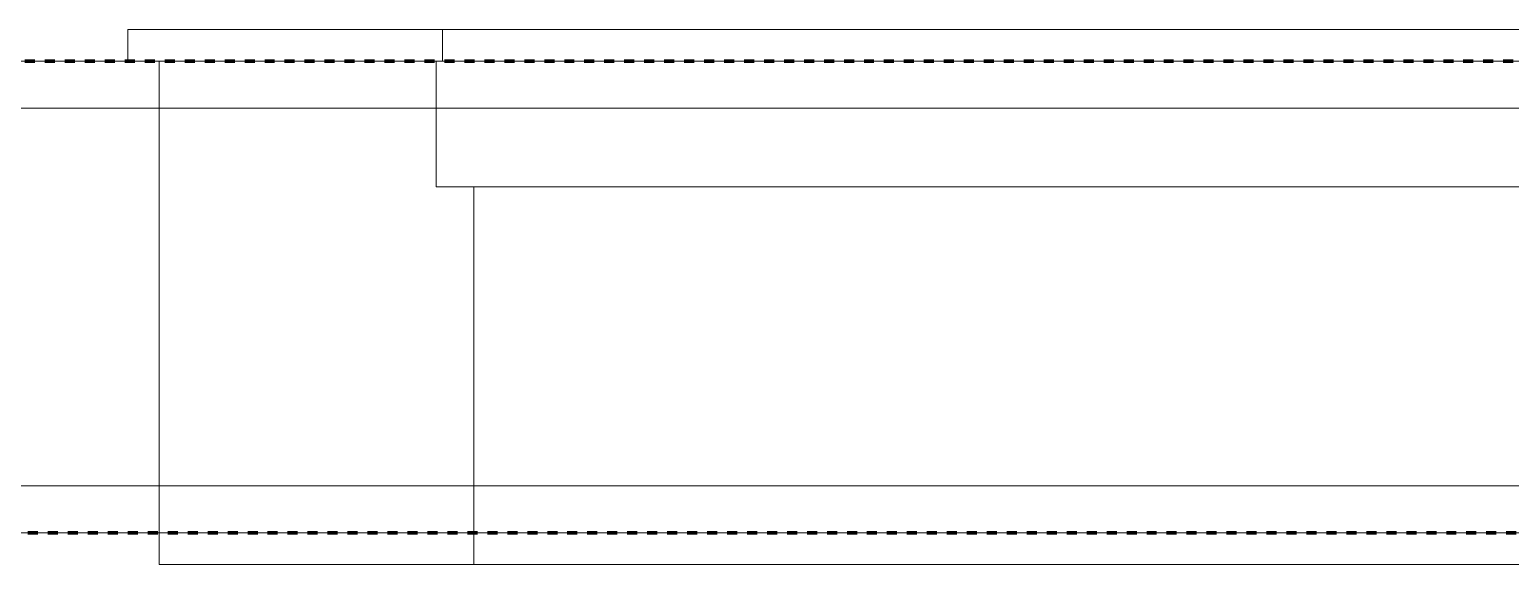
# Model space of a CAD drawing. Header units: millimetres. Extents: x -5300 to 98858, y -5196 to 93886.
# Drawn here: x 39868.8 to 40339.5, y 43005 to 43175 of the extents above; entities that cross this region are included whole.
import ezdxf

# ---------------------------------------------------------------- set-up
doc = ezdxf.new("R2010")
doc.units = ezdxf.units.MM
doc.linetypes.add('Штрих', pattern=[6.35, 3.175, -3.175])
doc.linetypes.add('Штрих_2_', pattern=[6.35, 3.175, -3.175])
for name, color, linetype, lineweight, true_color in [('_Разделитель помещений_', 4, 'Штрих', 70, 0x00ffff), ('Двери', 7, 'Continuous', 18, 0x7f7f7f), ('Стены', 7, 'Continuous', 18, 0x7f7f7f)]:
    doc.layers.add(name, color=color, linetype=linetype, lineweight=lineweight, true_color=true_color)

# ---------------------------------------------------------------- blocks, each defined once
blk = doc.blocks.new('СТВ_Перегородка_Кирпич 242319 - СТВ_Перегородка_Кирпич 2-249685-Подвал')
at = {"layer": 'Стены', "color": 254, "true_color": 0xd4d4d4}
blk.add_line((33750, 43150), (58000, 43150), dxfattribs=at)
blk = doc.blocks.new('СТВ_Перегородка_Кирпич 242319 - СТВ_Перегородка_Кирпич-249678-Подвал')
at = {"layer": 'Стены', "color": 254, "true_color": 0xd4d4d4}
for p, q in [((33750, 43165), (57830, 43165)), ((57830, 43165), (33750, 43165)), ((44735, 43165), (35765, 43165)), ((41610, 43165), (39910, 43165)), ((39910, 43165), (39910, 43150)), ((39910, 43150), (39910, 43165)), ((39910, 43165), (39910, 43165)), ((39910, 43165), (39910, 43150)), ((39910, 43150), (39910, 43165)), ((39910, 43165), (41610, 43165)), ((39910, 43165), (39910, 43165)), ((39910, 43165), (41610, 43165)), ((41610, 43165), (39910, 43165)), ((57830, 43150), (33750, 43150)), ((57830, 43150), (33750, 43150)), ((35750, 43150), (44750, 43150)), ((35750, 43150), (44750, 43150)), ((44735, 43150), (35765, 43150)), ((39250, 43150), (44750, 43150)), ((41610, 43150), (39910, 43150)), ((39910, 43150), (39910, 43150)), ((39910, 43150), (41610, 43150)), ((39910, 43150), (41610, 43150)), ((39910, 43150), (39910, 43150)), ((41610, 43150), (39910, 43150)), ((39910, 43150), (39910, 43150)), ((39910, 43150), (39910, 43030)), ((39910, 43030), (39910, 43150)), ((39910, 43150), (41610, 43150)), ((39910, 43030), (39910, 43150)), ((41610, 43150), (39910, 43150)), ((39910, 43150), (39910, 43030)), ((39910, 43150), (39910, 43150)), ((39910, 43150), (41610, 43150)), ((41610, 43150), (39910, 43150)), ((35750, 43030), (44750, 43030)), ((44750, 43030), (35750, 43030)), ((38620, 43030), (44750, 43030)), ((44750, 43030), (38620, 43030)), ((39250, 43030), (44750, 43030)), ((44735, 43030), (39265, 43030)), ((39910, 43030), (39910, 43030)), ((39910, 43030), (41610, 43030)), ((41610, 43030), (39910, 43030)), ((39910, 43030), (39910, 43030)), ((41610, 43030), (39910, 43030)), ((39910, 43030), (41610, 43030)), ((39910, 43030), (39910, 43030)), ((39910, 43030), (39910, 43015)), ((39910, 43015), (39910, 43030)), ((39910, 43030), (41610, 43030)), ((39910, 43015), (39910, 43030)), ((41610, 43030), (39910, 43030)), ((39910, 43030), (39910, 43015)), ((39910, 43030), (41610, 43030)), ((41610, 43030), (39910, 43030)), ((39910, 43030), (39910, 43030)), ((38620, 43015), (44750, 43015)), ((44750, 43015), (38620, 43015)), ((39265, 43015), (44735, 43015)), ((39910, 43015), (39910, 43015)), ((39910, 43015), (41610, 43015)), ((41610, 43015), (39910, 43015)), ((39910, 43015), (39910, 43015)), ((41610, 43015), (39910, 43015)), ((39910, 43015), (41610, 43015))]:
    blk.add_line(p, q, dxfattribs=at)
blk = doc.blocks.new('СТВ_Перегородка_Кирпич 242319 - СТВ_Перегородка_Кирпич 242319-249682-Подвал')
for name in ['СТВ_Перегородка_Кирпич 242319 - СТВ_Перегородка_Кирпич-249678-Подвал', 'СТВ_Перегородка_Кирпич 242319 - СТВ_Перегородка_Кирпич 2-249685-Подвал']:
    blk.add_blockref(name, (0, 0))
blk = doc.blocks.new('Д-29 242555 - Д-29-249701-Подвал')
at = {"layer": 'Двери', "color": 254, "true_color": 0xd4d4d4}
for p, q in [((39900, 43175), (40000, 43175)), ((39900, 43165), (39900, 43175)), ((39900, 43175), (39900, 43175)), ((39900, 43175), (40000, 43175)), ((40000, 43175), (39900, 43175)), ((39900, 43175), (39900, 43175)), ((39900, 43175), (39900, 43165)), ((39900, 43165), (39900, 43175)), ((40000, 43175), (39900, 43175)), ((39900, 43175), (39900, 43165)), ((39900, 43175), (40000, 43175)), ((39900, 43165), (39900, 43175)), ((39900, 43175), (41620, 43175)), ((40000, 43175), (39900, 43175)), ((41620, 43175), (39900, 43175)), ((39900, 43175), (39900, 43165)), ((40000, 43175), (40000, 43165)), ((40000, 43175), (40000, 43175)), ((40000, 43175), (40000, 43175)), ((40000, 43175), (40000, 43165)), ((40000, 43165), (40000, 43175)), ((40000, 43165), (40000, 43175)), ((40000, 43175), (40000, 43165)), ((41520, 43175), (40000, 43175)), ((40000, 43175), (41520, 43175)), ((40000, 43165), (40000, 43175)), ((40000, 43165), (39900, 43165)), ((39900, 43165), (40000, 43165)), ((40000, 43165), (39900, 43165)), ((39900, 43165), (39900, 43165)), ((39900, 43165), (39900, 43165)), ((39900, 43165), (40000, 43165)), ((40000, 43165), (39900, 43165)), ((39900, 43165), (40000, 43165)), ((41620, 43165), (39900, 43165)), ((39900, 43165), (41620, 43165)), ((39998, 43165), (39910, 43165)), ((39910, 43165), (39910, 43015)), ((39910, 43015), (39910, 43165)), ((39910, 43165), (39998, 43165)), ((39998, 43165), (39910, 43165)), ((39910, 43165), (39910, 43165)), ((39910, 43165), (39998, 43165)), ((39910, 43165), (39910, 43015)), ((39910, 43015), (39910, 43165)), ((39910, 43165), (39910, 43165)), ((39998, 43165), (39910, 43165)), ((39910, 43165), (39910, 43165)), ((39910, 43165), (41610, 43165)), ((39910, 43015), (39910, 43165)), ((39910, 43165), (39998, 43165)), ((39910, 43165), (39910, 43015)), ((39910, 43015), (39910, 43165)), ((39910, 43165), (39910, 43165)), ((39910, 43165), (39910, 43015)), ((41610, 43165), (39910, 43165)), ((39998, 43125), (39998, 43165)), ((39998, 43165), (39998, 43125)), ((39998, 43165), (39998, 43125)), ((39998, 43125), (39998, 43165)), ((39998, 43165), (39998, 43165)), ((39998, 43165), (39998, 43165)), ((39998, 43165), (39998, 43165)), ((41522, 43165), (39998, 43165)), ((39998, 43165), (39998, 43165)), ((39998, 43165), (39998, 43125)), ((39998, 43125), (39998, 43165)), ((39998, 43165), (39998, 43125)), ((39998, 43165), (41522, 43165)), ((39998, 43125), (39998, 43165)), ((39998, 43165), (40622, 43165)), ((39998, 43125), (39998, 43165)), ((39998, 43165), (39998, 43165)), ((39998, 43165), (40622, 43165)), ((40622, 43165), (39998, 43165)), ((39998, 43165), (39998, 43165)), ((39998, 43165), (39998, 43125)), ((39998, 43125), (39998, 43165)), ((40622, 43165), (39998, 43165)), ((39998, 43165), (39998, 43125)), ((40000, 43165), (40000, 43165)), ((40000, 43165), (40000, 43165)), ((41520, 43165), (40000, 43165)), ((40000, 43165), (41520, 43165)), ((39998, 43125), (40010, 43125)), ((40010, 43125), (39998, 43125)), ((39998, 43125), (39998, 43125)), ((40010, 43125), (39998, 43125)), ((39998, 43125), (40010, 43125)), ((39998, 43125), (39998, 43125)), ((39998, 43125), (39998, 43125)), ((39998, 43125), (40010, 43125)), ((41522, 43125), (39998, 43125)), ((40010, 43125), (39998, 43125)), ((39998, 43125), (39998, 43125)), ((39998, 43125), (41522, 43125)), ((40622, 43125), (39998, 43125)), ((39998, 43125), (40622, 43125)), ((40622, 43125), (39998, 43125)), ((39998, 43125), (39998, 43125)), ((39998, 43125), (39998, 43125)), ((39998, 43125), (40622, 43125)), ((40010, 43125), (40010, 43125)), ((40010, 43125), (40010, 43015)), ((40010, 43015), (40010, 43125)), ((40010, 43125), (40010, 43125)), ((40010, 43015), (40010, 43125)), ((40010, 43125), (40010, 43015)), ((40010, 43125), (40010, 43015)), ((41510, 43125), (40010, 43125)), ((40010, 43125), (41510, 43125)), ((40010, 43015), (40010, 43125)), ((39910, 43005), (39910, 43015)), ((39910, 43015), (40010, 43015)), ((39910, 43005), (39910, 43015)), ((39910, 43015), (39910, 43015)), ((39910, 43015), (39910, 43005)), ((39910, 43015), (39910, 43015)), ((39910, 43015), (40010, 43015)), ((40010, 43015), (39910, 43015)), ((40010, 43015), (39910, 43015)), ((39910, 43015), (39910, 43005)), ((39910, 43005), (39910, 43015)), ((39910, 43015), (40010, 43015)), ((41610, 43015), (39910, 43015)), ((39910, 43015), (39910, 43005)), ((39910, 43015), (41610, 43015)), ((40010, 43015), (39910, 43015)), ((39910, 43015), (40010, 43015)), ((40010, 43015), (39910, 43015)), ((39910, 43015), (39910, 43015)), ((39910, 43015), (40010, 43015)), ((40010, 43015), (39910, 43015)), ((39910, 43015), (39910, 43015)), ((40010, 43015), (39910, 43015)), ((39910, 43015), (39910, 43015)), ((39910, 43015), (41610, 43015)), ((41610, 43015), (39910, 43015)), ((39910, 43015), (39910, 43015)), ((39910, 43015), (40010, 43015)), ((40010, 43015), (40010, 43005)), ((40010, 43015), (40010, 43015)), ((40010, 43005), (40010, 43015)), ((40010, 43015), (40010, 43015)), ((40010, 43015), (40010, 43005)), ((40010, 43005), (40010, 43015)), ((40010, 43015), (40010, 43005)), ((41510, 43015), (40010, 43015)), ((40010, 43005), (40010, 43015)), ((40010, 43015), (41510, 43015)), ((40010, 43015), (40010, 43015)), ((40010, 43015), (40010, 43015)), ((41510, 43015), (40010, 43015)), ((40010, 43015), (41510, 43015)), ((40010, 43005), (39910, 43005)), ((39910, 43005), (39910, 43005)), ((39910, 43005), (40010, 43005)), ((40010, 43005), (39910, 43005)), ((39910, 43005), (39910, 43005)), ((39910, 43005), (40010, 43005)), ((40010, 43005), (39910, 43005)), ((39910, 43005), (41610, 43005)), ((39910, 43005), (40010, 43005)), ((41610, 43005), (39910, 43005)), ((40010, 43005), (40010, 43005)), ((40010, 43005), (40010, 43005)), ((41510, 43005), (40010, 43005)), ((40010, 43005), (41510, 43005))]:
    blk.add_line(p, q, dxfattribs=at)
blk = doc.blocks.new('Д-29 242555 - Д-29 242555-249705-Подвал')
blk.add_blockref('Д-29 242555 - Д-29-249701-Подвал', (0, 0))

msp = doc.modelspace()

# ---------------------------------------------------------------- linework, layer by layer
at = {"layer": '_Разделитель помещений_', "color": 131, "linetype": 'Штрих_2_', "true_color": 0xaaffff}
for p, q in [((15750, 43165), (57830, 43165)), ((39265, 43015), (44735, 43015))]:
    msp.add_line(p, q, dxfattribs=at)

# ---------------------------------------------------------------- block references
at = {"layer": 'Двери', "color": 254, "true_color": 0xd4d4d4}
msp.add_blockref('Д-29 242555 - Д-29 242555-249705-Подвал', (0, 0), dxfattribs=at)
at = {"layer": 'Стены', "color": 254, "true_color": 0xd4d4d4}
msp.add_blockref('СТВ_Перегородка_Кирпич 242319 - СТВ_Перегородка_Кирпич 242319-249682-Подвал', (0, 0), dxfattribs=at)

doc.saveas('drawing.dxf')
